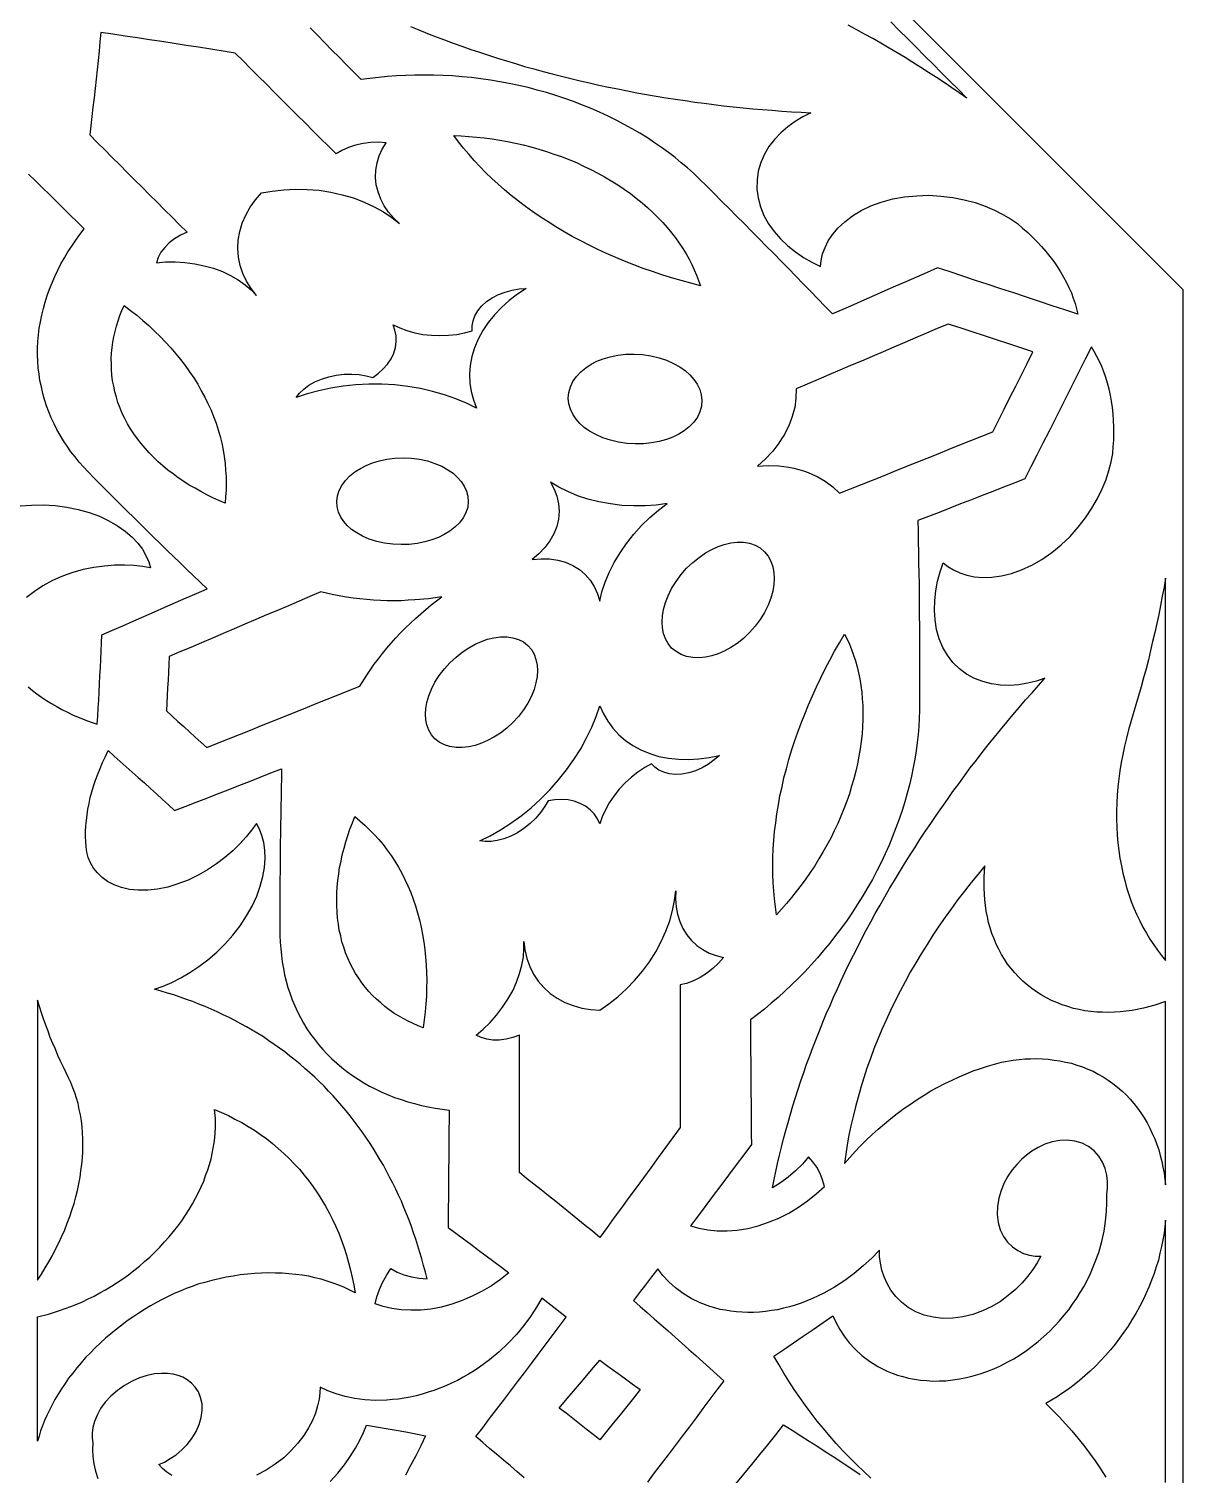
# Model space of a CAD drawing. Extents: x -535 to 1345, y -535 to 535.
# Drawn here: x 350.7 to 450, y 84.6 to 208.8 of the extents above; entities that cross this region are included whole.
import ezdxf

# ---------------------------------------------------------------- set-up
doc = ezdxf.new("R2010")
doc.units = 0
doc.layers.add('LAYER_1', color=18, linetype='CONTINUOUS')
doc.layers.add('LAYER_10', color=174, linetype='CONTINUOUS')

msp = doc.modelspace()

# ---------------------------------------------------------------- linework, layer by layer
at = {"layer": 'LAYER_1'}
for points in [[(383.57, 209.02), (384.29, 208.72), (385.02, 208.43), (385.76, 208.14), (386.49, 207.86), (387.24, 207.59), (387.99, 207.32), (388.75, 207.05), (389.51, 206.8), (390.28, 206.55), (391.04, 206.29), (391.82, 206.06), (392.6, 205.83), (393.38, 205.59), (394.17, 205.37), (394.96, 205.16), (395.75, 204.94), (396.55, 204.74), (397.35, 204.54), (398.15, 204.35), (398.96, 204.17), (399.77, 203.99), (400.59, 203.81), (401.4, 203.65), (402.22, 203.48), (403.04, 203.32), (403.86, 203.18), (404.69, 203.04), (405.51, 202.89), (406.34, 202.77), (407.17, 202.65), (408, 202.52), (408.83, 202.42), (409.66, 202.32), (410.49, 202.21), (411.32, 202.12), (412.16, 202.04), (412.99, 201.95), (413.82, 201.89), (414.65, 201.82), (415.49, 201.75), (416.32, 201.7), (417.15, 201.65), (417.98, 201.6), (417.3, 201.26), (416.63, 200.86), (416, 200.4), (415.41, 199.89), (414.87, 199.32), (414.39, 198.7), (414, 198.04), (413.68, 197.33), (413.47, 196.59), (413.36, 195.83), (413.35, 195.05), (413.45, 194.28), (413.65, 193.52), (413.96, 192.77), (414.36, 192.06), (414.84, 191.39), (415.39, 190.76), (416.01, 190.18), (416.67, 189.65), (417.36, 189.18), (418.08, 188.76), (418.81, 188.39), (418.88, 188.92), (419, 189.47), (419.21, 190.03), (419.49, 190.59), (419.87, 191.16), (420.34, 191.71), (420.9, 192.24), (421.56, 192.74), (422.31, 193.2), (423.14, 193.6), (424.05, 193.93), (425.03, 194.2), (426.04, 194.38), (427.09, 194.48), (428.14, 194.51), (429.18, 194.45), (430.2, 194.32), (431.18, 194.13), (432.11, 193.88), (432.97, 193.58), (433.78, 193.24), (434.51, 192.87), (435.17, 192.48), (435.76, 192.08), (436.2, 191.7), (436.64, 191.32), (437.05, 190.92), (437.46, 190.52), (437.83, 190.1), (438.21, 189.69), (438.54, 189.25), (438.88, 188.82), (439.17, 188.38), (439.47, 187.94), (439.72, 187.48), (439.97, 187.03), (440.18, 186.58), (440.39, 186.12), (440.55, 185.66), (440.71, 185.2), (440.83, 184.74), (440.95, 184.29), (439.84, 184.66), (438.74, 185.02), (437.64, 185.39), (436.54, 185.76), (435.44, 186.12), (434.34, 186.48), (433.25, 186.84), (432.16, 187.2), (431.06, 187.56), (429.97, 187.92), (428.88, 188.28), (427.98, 187.88), (427.07, 187.48), (426.17, 187.08), (425.26, 186.69), (424.36, 186.29), (423.46, 185.89), (422.55, 185.5), (421.65, 185.1), (420.74, 184.7), (419.84, 184.31), (419.21, 184.96), (418.58, 185.61), (417.96, 186.26), (417.33, 186.91), (416.7, 187.56), (416.07, 188.21), (415.44, 188.85), (414.8, 189.5), (414.16, 190.15), (413.53, 190.79), (412.89, 191.44), (412.26, 192.09), (411.61, 192.73), (410.97, 193.37), (410.32, 194.01), (409.68, 194.66), (409.04, 195.3), (408.39, 195.94), (407.89, 196.4), (407.39, 196.86), (406.85, 197.31), (406.31, 197.75), (405.74, 198.19), (405.16, 198.62), (404.54, 199.03), (403.93, 199.44), (403.28, 199.84), (402.63, 200.23), (401.94, 200.6), (401.26, 200.96), (400.55, 201.31), (399.83, 201.65), (399.1, 201.96), (398.36, 202.27), (397.59, 202.56), (396.83, 202.84), (396.05, 203.09), (395.27, 203.34), (394.47, 203.55), (393.68, 203.77), (392.87, 203.95), (392.06, 204.13), (391.25, 204.27), (390.43, 204.41), (389.62, 204.52), (388.8, 204.63), (387.98, 204.7), (387.17, 204.77), (386.36, 204.81), (385.55, 204.84), (384.75, 204.85), (383.95, 204.85), (383.16, 204.81), (382.37, 204.78), (381.6, 204.72), (380.82, 204.65), (380.07, 204.56), (379.31, 204.46), (378.69, 205.1), (378.06, 205.73), (377.44, 206.37), (376.81, 207), (376.18, 207.64), (375.56, 208.28), (374.93, 208.91)], [(424.87, 209.41), (425.59, 208.68), (426.32, 207.95), (427.05, 207.23), (427.77, 206.5), (428.5, 205.77), (429.23, 205.05), (429.95, 204.32), (430.68, 203.6), (431.41, 202.87), (430.75, 203.32), (430.1, 203.76), (429.45, 204.21), (428.78, 204.64), (428.12, 205.08), (427.45, 205.51), (426.77, 205.93), (426.09, 206.35), (425.4, 206.77), (424.71, 207.17), (424.01, 207.58), (423.31, 207.98), (422.61, 208.37), (421.9, 208.75), (421.19, 209.14)], [(350.7, 152.27), (351.05, 151.96), (351.44, 151.67), (351.83, 151.37), (352.26, 151.1), (352.68, 150.82), (353.14, 150.57), (353.59, 150.31), (354.08, 150.08), (354.56, 149.84), (355.07, 149.63), (355.57, 149.42), (356.1, 149.24), (356.63, 149.05), (356.67, 149.74), (356.71, 150.43), (356.75, 151.13), (356.79, 151.82), (356.83, 152.52), (356.86, 153.22), (356.9, 153.92), (356.93, 154.62), (356.96, 155.32), (356.99, 156.02), (357.02, 156.73), (357.93, 157.13), (358.83, 157.52), (359.73, 157.92), (360.64, 158.32), (361.54, 158.72), (362.45, 159.11), (363.35, 159.51), (364.26, 159.91), (365.16, 160.3), (366.07, 160.7), (365.49, 161.25), (364.91, 161.81), (364.34, 162.36), (363.76, 162.91), (363.18, 163.47), (362.61, 164.02), (362.04, 164.58), (361.47, 165.14), (360.9, 165.69), (360.34, 166.25), (359.77, 166.81), (359.2, 167.37), (358.64, 167.93), (358.08, 168.49), (357.52, 169.05), (356.96, 169.61), (356.4, 170.17), (355.84, 170.73), (355.46, 171.16), (355.07, 171.58), (354.72, 172.03), (354.37, 172.47), (354.05, 172.94), (353.73, 173.41), (353.45, 173.89), (353.16, 174.38), (352.92, 174.88), (352.67, 175.38), (352.47, 175.9), (352.26, 176.42), (352.1, 176.96), (351.94, 177.49), (351.82, 178.04), (351.7, 178.58), (351.62, 179.14), (351.55, 179.69), (351.52, 180.25), (351.49, 180.81), (351.5, 181.38), (351.52, 181.95), (351.58, 182.51), (351.64, 183.08), (351.74, 183.65), (351.85, 184.21), (352, 184.77), (352.14, 185.34), (352.33, 185.89), (352.52, 186.45), (352.75, 186.99), (352.98, 187.54), (353.24, 188.07), (353.51, 188.61), (353.81, 189.13), (354.11, 189.65), (354.45, 190.15), (354.78, 190.66), (355.14, 191.14), (355.51, 191.63), (354.91, 192.22), (354.31, 192.81), (353.71, 193.4), (353.11, 193.98), (352.51, 194.57), (351.91, 195.16), (351.31, 195.75), (350.71, 196.34)], [(349.99, 167.82), (350.98, 167.89), (351.99, 167.9), (353.01, 167.84), (354.01, 167.71), (354.99, 167.52), (355.93, 167.25), (356.82, 166.92), (357.63, 166.54), (358.38, 166.11), (359.04, 165.64), (359.62, 165.14), (360.11, 164.62), (360.51, 164.09), (360.82, 163.55), (361.06, 163.01), (361.22, 162.48), (360.52, 162.6), (359.76, 162.68), (358.96, 162.72), (358.12, 162.71), (357.24, 162.64), (356.34, 162.52), (355.43, 162.34), (354.52, 162.09), (353.63, 161.78), (352.77, 161.4), (351.96, 160.96), (351.22, 160.47), (350.55, 159.94)], [(423.16, 84.24), (422.54, 84.82), (421.93, 85.4), (421.34, 86.01), (420.74, 86.61), (420.18, 87.24), (419.61, 87.87), (419.08, 88.52), (418.54, 89.16), (418.03, 89.83), (417.52, 90.5), (417.04, 91.19), (416.56, 91.87), (416.11, 92.58), (415.66, 93.28), (415.24, 94.01), (414.82, 94.73), (415.66, 95.31), (416.5, 95.89), (417.34, 96.47), (418.19, 97.04), (419.04, 97.62), (419.89, 98.19), (420.16, 97.61), (420.47, 97.03), (420.85, 96.46), (421.28, 95.89), (421.79, 95.33), (422.37, 94.8), (423.02, 94.3), (423.75, 93.85), (424.55, 93.45), (424.99, 93.28), (425.43, 93.11), (425.91, 92.98), (426.39, 92.85), (426.9, 92.76), (427.41, 92.68), (427.95, 92.64), (428.49, 92.6), (429.05, 92.62), (429.61, 92.63), (430.19, 92.71), (430.77, 92.78), (431.36, 92.91), (431.95, 93.04), (432.54, 93.23), (433.13, 93.42), (433.72, 93.66), (434.3, 93.91), (434.87, 94.21), (435.43, 94.51), (435.98, 94.86), (436.52, 95.21), (437.03, 95.6), (437.55, 95.99), (438.02, 96.42), (438.5, 96.85), (438.94, 97.31), (439.37, 97.77), (439.76, 98.25), (440.16, 98.73), (440.5, 99.22), (440.85, 99.71), (441.15, 100.21), (441.45, 100.71), (441.97, 101.71), (442.39, 102.69), (442.74, 103.66), (443, 104.59), (443.2, 105.49), (443.34, 106.35), (443.42, 107.16), (443.45, 107.93), (443.44, 108.66), (443.49, 109.18), (443.49, 109.74), (443.43, 110.3), (443.29, 110.87), (443.07, 111.42), (442.75, 111.93), (442.35, 112.38), (441.87, 112.76), (441.31, 113.05), (440.7, 113.23), (440.06, 113.3), (439.4, 113.28), (438.75, 113.15), (438.12, 112.95), (437.54, 112.68), (437, 112.36), (436.52, 112.01), (436.09, 111.63), (435.69, 111.22), (435.3, 110.75), (434.94, 110.22), (434.62, 109.63), (434.35, 108.98), (434.15, 108.31), (434.04, 107.61), (434.02, 106.91), (434.1, 106.23), (434.28, 105.6), (434.56, 105.03), (434.91, 104.53), (435.33, 104.13), (435.79, 103.81), (436.28, 103.57), (436.78, 103.42), (437.27, 103.34), (437.76, 103.32), (437.44, 102.76), (437.08, 102.19), (436.65, 101.61), (436.15, 101.03), (435.6, 100.47), (434.97, 99.94), (434.29, 99.44), (433.54, 99), (432.75, 98.62), (431.92, 98.32), (431.06, 98.11), (430.2, 97.99), (429.35, 97.98), (428.52, 98.08), (427.74, 98.27), (427.02, 98.56), (426.36, 98.93), (425.78, 99.37), (425.29, 99.86), (424.87, 100.4), (424.54, 100.97), (424.28, 101.55), (424.09, 102.14), (423.97, 102.73), (423.9, 103.3), (423.88, 103.86), (423.22, 103.16), (422.5, 102.49), (421.72, 101.84), (420.9, 101.23), (420.02, 100.66), (419.1, 100.14), (418.14, 99.68), (417.64, 99.48), (417.15, 99.29), (416.64, 99.13), (416.14, 98.97), (415.63, 98.85), (415.11, 98.73), (414.6, 98.65), (414.09, 98.57), (413.58, 98.53), (413.07, 98.5), (412.58, 98.5), (412.08, 98.51), (411.59, 98.55), (411.11, 98.6), (410.65, 98.68), (410.18, 98.76), (409.74, 98.89), (409.3, 99.01), (408.47, 99.32), (407.7, 99.7), (407, 100.13), (406.36, 100.61), (405.78, 101.12), (405.27, 101.68), (404.83, 102.25), (404.3, 101.57), (403.78, 100.88), (403.25, 100.2), (402.73, 99.52), (403.32, 99), (403.92, 98.48), (404.52, 97.96), (405.12, 97.43), (405.72, 96.91), (406.32, 96.38), (406.91, 95.85), (407.51, 95.32), (408.11, 94.79), (408.71, 94.25), (409.31, 93.71), (409.91, 93.17), (410.5, 92.63), (409.91, 91.83), (409.31, 91.03), (408.71, 90.23), (408.12, 89.43), (407.52, 88.64), (406.92, 87.85), (406.32, 87.06), (405.73, 86.27), (405.13, 85.48), (404.53, 84.7), (403.93, 83.91)], [(448.5, 83.88), (448.5, 84.9), (448.5, 85.93), (448.5, 86.95), (448.5, 87.97), (448.5, 89), (448.5, 90.02), (448.5, 91.05), (448.5, 92.07), (448.5, 93.1), (448.5, 94.12), (448.5, 95.15), (448.5, 96.17), (448.5, 97.2), (448.5, 98.22), (448.5, 99.25), (448.5, 100.27), (448.5, 101.3), (448.5, 102.32), (448.5, 103.35), (448.5, 104.37), (448.5, 105.4), (448.5, 106.42), (448.43, 105.86), (448.36, 105.3), (448.26, 104.73), (448.15, 104.16), (448.01, 103.58), (447.87, 103), (447.68, 102.42), (447.5, 101.84), (447.28, 101.26), (447.05, 100.68), (446.79, 100.1), (446.53, 99.53), (446.24, 98.97), (445.94, 98.41), (445.6, 97.86), (445.27, 97.32), (444.91, 96.79), (444.54, 96.27), (444.15, 95.77), (443.75, 95.27), (443.33, 94.8), (442.91, 94.33), (442.47, 93.89), (442.02, 93.45), (441.56, 93.05), (441.1, 92.64), (440.63, 92.28), (440.15, 91.91), (439.67, 91.58), (439.18, 91.25), (438.69, 90.96), (438.2, 90.67), (438.77, 90.1), (439.34, 89.53), (439.88, 88.93), (440.42, 88.33), (440.94, 87.7), (441.46, 87.06), (441.95, 86.4), (442.44, 85.73), (442.9, 85.04), (443.36, 84.34)], [(393.35, 84.28), (392.75, 84.79), (392.16, 85.3), (391.56, 85.81), (390.96, 86.31), (390.36, 86.81), (389.77, 87.32), (389.17, 87.82), (389.77, 88.59), (390.37, 89.37), (390.96, 90.16), (391.56, 90.94), (392.16, 91.73), (392.76, 92.52), (393.36, 93.31), (393.96, 94.1), (394.55, 94.89), (395.15, 95.69), (395.75, 96.49), (396.35, 97.29), (396.95, 98.09), (396.42, 98.5), (395.9, 98.91), (395.37, 99.32), (394.85, 99.73), (394.4, 98.95), (393.89, 98.16), (393.32, 97.38), (392.68, 96.6), (391.97, 95.85), (391.2, 95.12), (390.37, 94.43), (389.93, 94.11), (389.49, 93.78), (389.03, 93.48), (388.56, 93.19), (388.08, 92.92), (387.6, 92.65), (387.1, 92.42), (386.6, 92.18), (386.09, 91.99), (385.58, 91.79), (385.07, 91.63), (384.56, 91.46), (384.05, 91.34), (383.54, 91.22), (383.03, 91.13), (382.52, 91.05), (382.03, 91), (381.53, 90.95), (380.57, 90.93), (379.65, 90.98), (378.78, 91.1), (377.95, 91.27), (377.18, 91.49), (376.46, 91.77), (375.8, 92.08), (375.78, 91.58), (375.71, 91.03), (375.58, 90.46), (375.39, 89.85), (375.14, 89.22), (374.8, 88.57), (374.39, 87.91), (373.89, 87.26), (373.31, 86.62), (372.66, 86.01), (371.93, 85.45), (371.15, 84.95), (370.33, 84.51)], [(363.03, 84.48), (362.6, 84.77), (362.23, 85.09), (361.92, 85.42), (362.4, 85.64), (362.9, 85.93), (363.4, 86.27), (363.89, 86.68), (364.35, 87.15), (364.76, 87.67), (365.12, 88.25), (365.39, 88.85), (365.57, 89.46), (365.66, 90.07), (365.64, 90.65), (365.52, 91.19), (365.33, 91.67), (365.06, 92.08), (364.73, 92.43), (364.37, 92.7), (363.98, 92.92), (363.59, 93.07), (363.16, 93.18), (362.67, 93.25), (362.14, 93.26), (361.55, 93.21), (360.92, 93.08), (360.27, 92.88), (359.62, 92.59), (358.97, 92.23), (358.36, 91.8), (357.81, 91.31), (357.32, 90.78), (356.92, 90.23), (356.61, 89.68), (356.38, 89.13), (356.24, 88.61), (356.18, 88.13), (356.18, 87.69), (356.24, 87.29), (356.22, 86.7), (356.25, 86.1), (356.33, 85.48), (356.47, 84.85), (356.67, 84.21)], [(376.66, 83.97), (377.31, 84.69), (377.88, 85.41), (378.39, 86.12), (378.83, 86.83), (379.2, 87.51), (379.52, 88.17), (379.78, 88.81), (380.63, 88.67), (381.48, 88.52), (382.33, 88.38), (383.17, 88.22), (384.01, 88.05), (384.86, 87.89), (384.44, 87.03), (384.02, 86.18), (383.57, 85.34), (383.12, 84.5)], [(411.55, 83.76), (412.23, 84.6), (412.92, 85.44), (413.6, 86.29), (414.28, 87.13), (414.97, 87.98), (415.65, 88.83), (416.38, 88.37), (417.12, 87.9), (417.85, 87.43), (418.58, 86.96), (419.31, 86.49), (420.04, 86.02), (420.78, 85.54), (421.51, 85.06), (422.24, 84.58)]]:
    msp.add_lwpolyline(points, dxfattribs=at)
for points in [[(356.94, 208.51), (356.86, 207.7), (356.78, 206.9), (356.7, 206.09), (356.61, 205.29), (356.53, 204.48), (356.44, 203.68), (356.35, 202.88), (356.26, 202.08), (356.17, 201.29), (356.08, 200.49), (355.98, 199.7), (356.63, 199.06), (357.27, 198.41), (357.91, 197.77), (358.56, 197.13), (359.2, 196.48), (359.84, 195.84), (360.49, 195.2), (361.13, 194.55), (361.77, 193.91), (362.42, 193.27), (363.06, 192.62), (363.7, 191.98), (364.35, 191.34), (363.8, 191.08), (363.28, 190.78), (362.82, 190.42), (362.43, 190.03), (362.1, 189.61), (361.86, 189.16), (361.71, 188.72), (362.51, 188.78), (363.34, 188.79), (364.17, 188.74), (365.01, 188.63), (365.83, 188.46), (366.63, 188.24), (367.39, 187.95), (368.1, 187.62), (368.75, 187.24), (369.34, 186.82), (369.86, 186.38), (370.31, 185.91), (369.86, 186.5), (369.47, 187.13), (369.15, 187.79), (368.91, 188.48), (368.77, 189.2), (368.71, 189.93), (368.75, 190.67), (368.88, 191.4), (369.1, 192.12), (369.4, 192.81), (369.78, 193.48), (370.23, 194.12), (370.75, 194.71), (371.68, 194.88), (372.66, 194.99), (373.66, 195.04), (374.67, 195.02), (375.7, 194.94), (376.71, 194.78), (377.7, 194.56), (378.66, 194.28), (379.58, 193.93), (380.44, 193.53), (381.23, 193.09), (381.96, 192.6), (382.61, 192.08), (382.12, 192.55), (381.68, 193.06), (381.3, 193.61), (381, 194.19), (380.77, 194.8), (380.62, 195.42), (380.56, 196.05), (380.59, 196.68), (380.69, 197.3), (380.88, 197.9), (381.14, 198.48), (381.46, 199.02), (380.81, 199.07), (380.15, 199.05), (379.48, 198.97), (378.84, 198.83), (378.22, 198.62), (377.66, 198.37), (377.16, 198.07), (376.5, 198.73), (375.83, 199.4), (375.16, 200.06), (374.5, 200.73), (373.83, 201.4), (373.17, 202.06), (372.5, 202.73), (371.83, 203.39), (371.17, 204.06), (370.5, 204.73), (369.84, 205.39), (369.17, 206.06), (368.5, 206.72), (367.45, 206.89), (366.39, 207.06), (365.33, 207.23), (364.28, 207.4), (363.23, 207.56), (362.17, 207.72), (361.12, 207.88), (360.08, 208.04), (359.03, 208.2), (357.98, 208.36)], [(408.49, 186.74), (407.66, 186.96), (406.83, 187.18), (406.01, 187.43), (405.19, 187.68), (404.38, 187.96), (403.57, 188.23), (402.78, 188.54), (401.98, 188.84), (401.21, 189.17), (400.43, 189.5), (399.68, 189.86), (398.93, 190.22), (398.2, 190.6), (397.47, 190.98), (396.77, 191.38), (396.07, 191.79), (395.39, 192.22), (394.72, 192.65), (394.08, 193.1), (393.44, 193.55), (392.84, 194.02), (392.23, 194.49), (391.66, 194.97), (391.09, 195.46), (390.56, 195.97), (390.02, 196.47), (389.53, 196.99), (389.03, 197.51), (388.57, 198.04), (388.12, 198.57), (387.7, 199.11), (387.28, 199.65), (387.93, 199.62), (388.59, 199.58), (389.25, 199.52), (389.91, 199.45), (390.58, 199.36), (391.24, 199.26), (391.91, 199.13), (392.58, 199), (393.25, 198.84), (393.92, 198.68), (394.59, 198.49), (395.25, 198.29), (395.9, 198.06), (396.56, 197.84), (397.19, 197.58), (397.83, 197.32), (398.45, 197.03), (399.07, 196.73), (399.67, 196.41), (400.26, 196.09), (400.83, 195.75), (401.4, 195.4), (401.94, 195.03), (402.47, 194.66), (402.98, 194.26), (403.48, 193.87), (403.94, 193.45), (404.4, 193.04), (404.83, 192.61), (405.25, 192.18), (405.63, 191.74), (406.01, 191.3), (406.35, 190.85), (406.68, 190.4), (406.98, 189.94), (407.27, 189.49), (407.52, 189.03), (407.76, 188.57), (407.97, 188.11), (408.17, 187.65), (408.33, 187.2)], [(393.52, 186.51), (392.76, 186.01), (392.05, 185.47), (391.38, 184.88), (390.78, 184.24), (390.24, 183.58), (389.77, 182.88), (389.38, 182.15), (389.07, 181.41), (388.84, 180.65), (388.7, 179.89), (388.65, 179.13), (388.68, 178.37), (388.79, 177.64), (388.97, 176.92), (389.23, 176.23), (388.37, 176.65), (387.46, 177.03), (386.49, 177.37), (385.47, 177.66), (384.42, 177.9), (383.33, 178.09), (382.22, 178.21), (381.1, 178.28), (379.98, 178.28), (378.87, 178.23), (377.77, 178.11), (376.71, 177.94), (375.67, 177.72), (374.68, 177.45), (373.74, 177.14), (374.03, 177.5), (374.39, 177.85), (374.83, 178.18), (375.34, 178.47), (375.91, 178.72), (376.53, 178.92), (377.18, 179.06), (377.85, 179.13), (378.52, 179.15), (379.16, 179.1), (379.76, 179), (380.32, 178.86), (380.79, 179.2), (381.22, 179.59), (381.59, 180.01), (381.9, 180.47), (382.13, 180.95), (382.28, 181.44), (382.34, 181.94), (382.32, 182.44), (382.23, 182.92), (382.07, 183.39), (382.64, 183.12), (383.26, 182.89), (383.93, 182.7), (384.63, 182.56), (385.36, 182.48), (386.09, 182.45), (386.82, 182.48), (387.54, 182.56), (388.22, 182.69), (388.86, 182.87), (388.86, 183.29), (388.94, 183.72), (389.1, 184.15), (389.34, 184.58), (389.68, 184.99), (390.09, 185.37), (390.58, 185.7), (391.12, 185.98), (391.7, 186.2), (392.31, 186.36), (392.92, 186.47)], [(358.93, 185.04), (359.48, 184.62), (360.03, 184.2), (360.54, 183.75), (361.06, 183.31), (361.55, 182.84), (362.04, 182.38), (362.5, 181.89), (362.96, 181.4), (363.38, 180.9), (363.8, 180.39), (364.19, 179.87), (364.57, 179.35), (364.92, 178.81), (365.27, 178.27), (365.57, 177.72), (365.88, 177.17), (366.14, 176.61), (366.41, 176.05), (366.63, 175.49), (366.85, 174.92), (367.02, 174.35), (367.2, 173.77), (367.33, 173.2), (367.46, 172.62), (367.55, 172.05), (367.63, 171.47), (367.67, 170.9), (367.72, 170.32), (367.71, 169.75), (367.71, 169.18), (367.67, 168.62), (367.62, 168.05), (367.09, 168.29), (366.56, 168.52), (366.05, 168.78), (365.54, 169.04), (365.04, 169.33), (364.54, 169.61), (364.07, 169.92), (363.6, 170.23), (363.15, 170.56), (362.7, 170.9), (362.28, 171.25), (361.87, 171.61), (361.48, 171.99), (361.1, 172.37), (360.75, 172.77), (360.4, 173.17), (360.09, 173.59), (359.77, 174), (359.5, 174.44), (359.23, 174.87), (359.01, 175.32), (358.78, 175.77), (358.6, 176.23), (358.41, 176.69), (358.27, 177.16), (358.13, 177.63), (358.04, 178.1), (357.94, 178.57), (357.89, 179.05), (357.84, 179.53), (357.84, 180), (357.83, 180.48), (357.86, 180.95), (357.9, 181.42), (357.97, 181.89), (358.05, 182.36), (358.16, 182.81), (358.27, 183.27), (358.42, 183.72), (358.57, 184.17), (358.75, 184.6)], [(429.79, 183.45), (428.86, 183.05), (427.93, 182.66), (427, 182.26), (426.07, 181.86), (425.13, 181.46), (424.2, 181.07), (423.27, 180.67), (422.34, 180.27), (421.4, 179.87), (420.47, 179.47), (419.54, 179.08), (418.61, 178.68), (417.67, 178.28), (416.74, 177.88), (416.71, 177.08), (416.6, 176.28), (416.49, 175.89), (416.39, 175.49), (416.25, 175.1), (416.1, 174.71), (415.91, 174.33), (415.72, 173.95), (415.48, 173.59), (415.25, 173.22), (414.98, 172.87), (414.71, 172.52), (414.09, 171.86), (413.4, 171.24), (414.33, 171.28), (415.23, 171.25), (415.67, 171.19), (416.11, 171.14), (416.54, 171.05), (416.96, 170.95), (417.36, 170.82), (417.77, 170.69), (418.14, 170.51), (418.52, 170.34), (418.88, 170.14), (419.23, 169.93), (419.88, 169.45), (420.46, 168.9), (421.4, 169.28), (422.34, 169.66), (423.28, 170.03), (424.23, 170.41), (425.17, 170.79), (426.11, 171.17), (427.05, 171.54), (427.99, 171.92), (428.93, 172.3), (429.87, 172.68), (430.81, 173.06), (431.75, 173.43), (432.69, 173.81), (433.63, 174.19), (434.13, 175.16), (434.62, 176.14), (435.11, 177.12), (435.61, 178.1), (436.1, 179.08), (436.6, 180.06), (437.09, 181.05), (436.05, 181.4), (435, 181.74), (433.96, 182.09), (432.91, 182.43), (431.87, 182.77), (430.83, 183.11)], [(442.11, 181.49), (441.59, 180.44), (441.07, 179.4), (440.55, 178.37), (440.03, 177.33), (439.51, 176.3), (438.99, 175.26), (438.47, 174.23), (437.95, 173.21), (437.43, 172.18), (436.92, 171.16), (436.4, 170.13), (435.48, 169.78), (434.56, 169.42), (433.64, 169.06), (432.72, 168.7), (431.8, 168.34), (430.87, 167.98), (429.95, 167.62), (429.03, 167.26), (428.11, 166.9), (427.19, 166.55), (427.21, 165.64), (427.23, 164.74), (427.24, 163.84), (427.26, 162.93), (427.27, 162.03), (427.29, 161.13), (427.3, 160.22), (427.3, 159.31), (427.31, 158.41), (427.32, 157.5), (427.33, 156.59), (427.33, 155.68), (427.33, 154.77), (427.33, 153.86), (427.33, 152.95), (427.33, 152.04), (427.33, 151.13), (427.33, 150.22), (427.3, 149.55), (427.27, 148.87), (427.21, 148.17), (427.14, 147.47), (427.04, 146.76), (426.93, 146.05), (426.79, 145.32), (426.65, 144.59), (426.46, 143.85), (426.28, 143.12), (426.06, 142.37), (425.84, 141.63), (425.57, 140.89), (425.31, 140.14), (425.01, 139.4), (424.71, 138.65), (424.37, 137.91), (424.03, 137.18), (423.65, 136.45), (423.28, 135.72), (422.87, 135), (422.46, 134.29), (422.01, 133.59), (421.57, 132.89), (421.1, 132.21), (420.62, 131.54), (420.12, 130.88), (419.62, 130.23), (419.09, 129.6), (418.57, 128.97), (418.02, 128.38), (417.47, 127.78), (416.91, 127.21), (416.34, 126.64), (415.76, 126.11), (415.18, 125.57), (414.59, 125.07), (413.99, 124.57), (413.39, 124.1), (412.79, 123.64), (412.8, 122.75), (412.8, 121.85), (412.81, 120.96), (412.82, 120.07), (412.83, 119.18), (412.83, 118.29), (412.84, 117.39), (412.85, 116.5), (412.86, 115.61), (412.86, 114.72), (412.87, 113.82), (412.88, 112.93), (412.22, 112.05), (411.57, 111.17), (410.91, 110.29), (410.26, 109.42), (409.6, 108.55), (408.95, 107.68), (408.29, 106.81), (407.64, 105.94), (408.36, 105.74), (409.13, 105.59), (409.94, 105.51), (410.79, 105.51), (411.66, 105.57), (412.56, 105.72), (413.45, 105.94), (414.35, 106.24), (415.23, 106.61), (416.1, 107.04), (416.92, 107.54), (417.71, 108.09), (418.46, 108.68), (419.15, 109.31), (418.99, 109.9), (418.78, 110.45), (418.5, 110.97), (418.17, 111.45), (417.8, 111.88), (417.26, 111.25), (416.67, 110.66), (416.04, 110.12), (415.37, 109.64), (414.69, 109.21), (414.83, 109.91), (414.98, 110.61), (415.13, 111.3), (415.3, 112), (415.47, 112.71), (415.64, 113.41), (415.84, 114.12), (416.04, 114.83), (416.23, 115.54), (416.45, 116.25), (416.67, 116.96), (416.89, 117.68), (417.14, 118.39), (417.38, 119.11), (417.63, 119.83), (417.9, 120.54), (418.17, 121.26), (418.44, 121.99), (418.73, 122.71), (419.02, 123.43), (419.32, 124.15), (419.64, 124.87), (419.95, 125.59), (420.27, 126.31), (420.61, 127.03), (420.95, 127.76), (421.29, 128.48), (421.65, 129.2), (422.02, 129.92), (422.38, 130.64), (422.76, 131.35), (423.15, 132.07), (423.53, 132.79), (423.94, 133.5), (424.35, 134.21), (424.75, 134.92), (425.18, 135.63), (425.61, 136.34), (426.03, 137.04), (426.48, 137.74), (426.92, 138.44), (427.37, 139.14), (427.83, 139.84), (428.3, 140.53), (428.76, 141.22), (429.24, 141.9), (429.73, 142.59), (430.21, 143.27), (430.71, 143.94), (431.21, 144.62), (431.7, 145.29), (432.22, 145.95), (432.73, 146.62), (433.25, 147.28), (433.77, 147.93), (434.3, 148.58), (434.83, 149.23), (435.37, 149.86), (435.91, 150.5), (436.45, 151.14), (437.01, 151.76), (437.56, 152.38), (438.11, 153), (437.39, 152.76), (436.63, 152.57), (435.86, 152.45), (435.08, 152.39), (434.3, 152.41), (433.53, 152.52), (432.77, 152.71), (432.05, 152.99), (431.38, 153.36), (430.76, 153.82), (430.21, 154.36), (429.73, 154.98), (429.33, 155.66), (429.02, 156.4), (428.8, 157.19), (428.67, 158.01), (428.61, 158.84), (428.64, 159.69), (428.73, 160.53), (428.89, 161.35), (429.1, 162.16), (429.36, 162.93), (429.78, 162.6), (430.25, 162.31), (430.79, 162.06), (431.4, 161.86), (432.06, 161.72), (432.78, 161.66), (433.56, 161.68), (434.37, 161.8), (435.23, 162.01), (436.1, 162.31), (436.98, 162.72), (437.86, 163.22), (438.7, 163.81), (439.52, 164.47), (440.28, 165.2), (440.97, 165.98), (441.6, 166.79), (442.16, 167.62), (442.64, 168.45), (443.04, 169.28), (443.37, 170.09), (443.62, 170.86), (443.82, 171.61), (443.95, 172.31), (443.99, 172.89), (444.04, 173.47), (444.04, 174.04), (444.05, 174.61), (444.02, 175.17), (443.99, 175.73), (443.92, 176.27), (443.85, 176.81), (443.75, 177.34), (443.64, 177.86), (443.5, 178.36), (443.36, 178.86), (443.18, 179.33), (443.01, 179.8), (442.8, 180.23), (442.59, 180.67), (442.35, 181.08)], [(398.13, 174.91), (397.8, 175.28), (397.52, 175.69), (397.31, 176.13), (397.18, 176.59), (397.13, 177.07), (397.17, 177.56), (397.31, 178.04), (397.53, 178.5), (397.83, 178.94), (398.2, 179.33), (398.63, 179.69), (399.1, 179.99), (399.6, 180.25), (400.14, 180.46), (400.74, 180.64), (401.39, 180.77), (402.08, 180.85), (402.8, 180.87), (403.52, 180.83), (404.24, 180.72), (404.94, 180.55), (405.59, 180.33), (406.19, 180.06), (406.73, 179.76), (407.2, 179.42), (407.59, 179.07), (407.93, 178.69), (408.21, 178.27), (408.43, 177.82), (408.57, 177.35), (408.62, 176.87), (408.58, 176.38), (408.45, 175.9), (408.23, 175.44), (407.92, 175.01), (407.54, 174.62), (407.11, 174.27), (406.63, 173.98), (406.12, 173.73), (405.57, 173.52), (404.96, 173.35), (404.3, 173.23), (403.61, 173.16), (402.89, 173.14), (402.16, 173.19), (401.44, 173.29), (400.75, 173.46), (400.1, 173.67), (399.5, 173.94), (398.97, 174.24), (398.51, 174.56)], [(378.13, 166.12), (377.82, 166.47), (377.56, 166.86), (377.37, 167.28), (377.25, 167.73), (377.22, 168.2), (377.28, 168.67), (377.43, 169.13), (377.66, 169.58), (377.97, 170.01), (378.35, 170.4), (378.79, 170.74), (379.26, 171.04), (379.76, 171.3), (380.3, 171.51), (380.9, 171.69), (381.54, 171.83), (382.22, 171.92), (382.93, 171.95), (383.64, 171.92), (384.35, 171.83), (385.03, 171.68), (385.67, 171.47), (386.25, 171.22), (386.77, 170.93), (387.22, 170.62), (387.59, 170.28), (387.91, 169.92), (388.18, 169.52), (388.38, 169.09), (388.5, 168.64), (388.53, 168.17), (388.48, 167.7), (388.33, 167.23), (388.1, 166.78), (387.78, 166.37), (387.39, 165.98), (386.95, 165.64), (386.47, 165.35), (385.96, 165.1), (385.41, 164.9), (384.8, 164.72), (384.15, 164.59), (383.46, 164.51), (382.75, 164.49), (382.04, 164.52), (381.33, 164.61), (380.66, 164.76), (380.02, 164.96), (379.45, 165.21), (378.94, 165.49), (378.5, 165.8)], [(405.63, 168.02), (404.7, 167.89), (403.74, 167.82), (402.75, 167.81), (401.75, 167.86), (400.75, 167.98), (399.77, 168.16), (398.82, 168.39), (397.92, 168.69), (397.08, 169.04), (396.31, 169.43), (395.6, 169.85), (395.92, 169.26), (396.15, 168.64), (396.3, 168), (396.34, 167.35), (396.29, 166.69), (396.14, 166.04), (395.89, 165.41), (395.54, 164.81), (395.11, 164.24), (394.61, 163.7), (394.04, 163.22), (394.79, 163.27), (395.52, 163.26), (396.23, 163.15), (396.9, 162.97), (397.52, 162.7), (398.09, 162.35), (398.59, 161.92), (399.02, 161.43), (399.37, 160.88), (399.64, 160.27), (399.84, 159.63), (400.03, 160.43), (400.31, 161.25), (400.66, 162.09), (401.08, 162.94), (401.58, 163.78), (402.15, 164.59), (402.77, 165.38), (403.44, 166.13), (404.15, 166.82), (404.89, 167.45)], [(405.2, 157.84), (405.23, 158.36), (405.32, 158.91), (405.48, 159.5), (405.72, 160.1), (406.02, 160.72), (406.4, 161.32), (406.83, 161.91), (407.31, 162.46), (407.83, 162.95), (408.38, 163.39), (408.93, 163.77), (409.48, 164.08), (410.01, 164.32), (410.55, 164.51), (411.1, 164.64), (411.65, 164.7), (412.19, 164.7), (412.71, 164.61), (413.2, 164.44), (413.63, 164.2), (414, 163.88), (414.31, 163.5), (414.55, 163.06), (414.71, 162.59), (414.8, 162.1), (414.83, 161.59), (414.8, 161.06), (414.71, 160.5), (414.55, 159.9), (414.31, 159.28), (414, 158.66), (413.63, 158.05), (413.2, 157.47), (412.71, 156.93), (412.19, 156.43), (411.65, 156), (411.1, 155.64), (410.55, 155.34), (410.01, 155.11), (409.48, 154.93), (408.93, 154.82), (408.38, 154.76), (407.83, 154.78), (407.31, 154.87), (406.83, 155.04), (406.4, 155.29), (406.02, 155.6), (405.72, 155.98), (405.48, 156.4), (405.32, 156.86), (405.23, 157.35)], [(448.5, 161.6), (448.36, 160.82), (448.21, 160.05), (448.07, 159.27), (447.9, 158.49), (447.74, 157.71), (447.57, 156.93), (447.38, 156.16), (447.2, 155.38), (447.01, 154.6), (446.81, 153.82), (446.6, 153.04), (446.39, 152.27), (446.16, 151.49), (445.94, 150.72), (445.71, 149.94), (445.5, 149.25), (445.3, 148.56), (445.13, 147.86), (444.95, 147.17), (444.81, 146.46), (444.68, 145.76), (444.57, 145.06), (444.47, 144.36), (444.4, 143.66), (444.33, 142.96), (444.3, 142.26), (444.27, 141.57), (444.28, 140.88), (444.29, 140.2), (444.34, 139.52), (444.39, 138.85), (444.48, 138.19), (444.56, 137.53), (444.69, 136.89), (444.81, 136.25), (444.98, 135.63), (445.14, 135.01), (445.34, 134.42), (445.54, 133.82), (445.77, 133.25), (446.01, 132.68), (446.28, 132.14), (446.54, 131.6), (446.84, 131.09), (447.14, 130.58), (447.47, 130.1), (447.79, 129.62), (448.15, 129.17), (448.5, 128.73), (448.5, 129.75), (448.5, 130.78), (448.5, 131.81), (448.5, 132.83), (448.5, 133.86), (448.5, 134.89), (448.5, 135.92), (448.5, 136.94), (448.5, 137.97), (448.5, 139), (448.5, 140.03), (448.5, 141.05), (448.5, 142.08), (448.5, 143.11), (448.5, 144.14), (448.5, 145.16), (448.5, 146.19), (448.5, 147.22), (448.5, 148.24), (448.5, 149.27), (448.5, 150.3), (448.5, 151.33), (448.5, 152.35), (448.5, 153.38), (448.5, 154.41), (448.5, 155.44), (448.5, 156.46), (448.5, 157.49), (448.5, 158.52), (448.5, 159.55), (448.5, 160.57)], [(386.27, 160), (385.12, 159.84), (383.95, 159.73), (383.36, 159.7), (382.76, 159.67), (382.17, 159.67), (381.57, 159.67), (380.98, 159.69), (380.38, 159.72), (379.8, 159.77), (379.21, 159.82), (378.63, 159.9), (378.06, 159.97), (376.94, 160.18), (375.86, 160.43), (374.92, 160.03), (373.99, 159.63), (373.06, 159.24), (372.13, 158.84), (371.19, 158.44), (370.26, 158.04), (369.33, 157.64), (368.4, 157.25), (367.46, 156.85), (366.53, 156.45), (365.6, 156.05), (364.67, 155.65), (363.74, 155.26), (362.8, 154.86), (362.78, 154.19), (362.75, 153.52), (362.72, 152.85), (362.68, 152.18), (362.65, 151.51), (362.62, 150.85), (362.58, 150.19), (363.08, 149.74), (363.57, 149.3), (364.06, 148.85), (364.56, 148.4), (365.05, 147.95), (365.55, 147.49), (366.04, 147.04), (366.98, 147.42), (367.92, 147.8), (368.86, 148.17), (369.8, 148.55), (370.75, 148.93), (371.69, 149.31), (372.63, 149.68), (373.57, 150.06), (374.51, 150.44), (375.45, 150.82), (376.39, 151.2), (377.33, 151.57), (378.27, 151.95), (379.21, 152.33), (379.8, 153.27), (380.44, 154.21), (380.8, 154.67), (381.15, 155.13), (381.53, 155.58), (381.91, 156.03), (382.31, 156.47), (382.71, 156.91), (383.14, 157.33), (383.56, 157.75), (384, 158.15), (384.44, 158.55), (385.35, 159.3)], [(384.84, 149.91), (384.87, 150.4), (384.97, 150.93), (385.13, 151.49), (385.36, 152.07), (385.67, 152.66), (386.04, 153.24), (386.48, 153.81), (386.96, 154.34), (387.48, 154.82), (388.02, 155.25), (388.58, 155.62), (389.12, 155.92), (389.66, 156.17), (390.19, 156.35), (390.74, 156.49), (391.3, 156.56), (391.84, 156.56), (392.36, 156.49), (392.84, 156.34), (393.28, 156.12), (393.65, 155.82), (393.96, 155.46), (394.19, 155.06), (394.35, 154.61), (394.45, 154.14), (394.48, 153.66), (394.45, 153.16), (394.35, 152.62), (394.19, 152.05), (393.96, 151.46), (393.65, 150.86), (393.28, 150.28), (392.84, 149.71), (392.36, 149.19), (391.84, 148.71), (391.3, 148.29), (390.74, 147.93), (390.19, 147.64), (389.66, 147.41), (389.12, 147.23), (388.58, 147.11), (388.02, 147.05), (387.48, 147.05), (386.96, 147.13), (386.48, 147.29), (386.04, 147.51), (385.67, 147.8), (385.36, 148.15), (385.13, 148.55), (384.97, 148.99), (384.87, 149.44)], [(415.03, 132.67), (414.94, 133.35), (414.85, 134.03), (414.8, 134.73), (414.75, 135.43), (414.73, 136.15), (414.71, 136.86), (414.73, 137.6), (414.75, 138.33), (414.81, 139.08), (414.87, 139.83), (414.97, 140.59), (415.06, 141.35), (415.2, 142.12), (415.33, 142.89), (415.51, 143.67), (415.68, 144.45), (415.89, 145.23), (416.1, 146.01), (416.34, 146.8), (416.59, 147.58), (416.87, 148.37), (417.15, 149.15), (417.46, 149.93), (417.78, 150.71), (418.12, 151.49), (418.47, 152.27), (418.85, 153.03), (419.22, 153.8), (419.63, 154.56), (420.03, 155.32), (420.46, 156.06), (420.89, 156.8), (421.1, 156.37), (421.31, 155.93), (421.49, 155.46), (421.67, 154.99), (421.82, 154.49), (421.97, 153.99), (422.09, 153.46), (422.2, 152.94), (422.28, 152.38), (422.36, 151.82), (422.41, 151.24), (422.45, 150.66), (422.45, 150.06), (422.46, 149.46), (422.42, 148.84), (422.39, 148.22), (422.31, 147.58), (422.23, 146.95), (422.12, 146.31), (422, 145.66), (421.85, 145.02), (421.69, 144.37), (421.49, 143.72), (421.3, 143.07), (421.07, 142.43), (420.83, 141.79), (420.57, 141.15), (420.3, 140.52), (420, 139.89), (419.7, 139.27), (419.37, 138.66), (419.03, 138.06), (418.67, 137.47), (418.32, 136.88), (417.93, 136.32), (417.55, 135.75), (417.15, 135.21), (416.74, 134.67), (416.32, 134.16), (415.9, 133.64), (415.46, 133.16)], [(410.14, 146.37), (409.69, 145.98), (409.18, 145.63), (408.64, 145.31), (408.07, 145.06), (407.49, 144.87), (406.91, 144.76), (406.35, 144.74), (405.82, 144.79), (405.35, 144.92), (404.93, 145.11), (404.57, 145.36), (404.28, 145.66), (403.7, 145.33), (403.12, 144.94), (402.56, 144.49), (402.02, 144), (401.52, 143.46), (401.06, 142.88), (400.66, 142.29), (400.32, 141.69), (400.05, 141.08), (399.84, 140.49), (399.63, 140.93), (399.35, 141.34), (399.01, 141.7), (398.61, 142.01), (398.15, 142.25), (397.65, 142.43), (397.12, 142.54), (396.55, 142.58), (395.98, 142.55), (395.4, 142.46), (395.1, 141.96), (394.75, 141.46), (394.33, 140.98), (393.85, 140.52), (393.32, 140.1), (392.76, 139.73), (392.19, 139.43), (391.6, 139.2), (391.03, 139.05), (390.49, 138.97), (389.99, 138.96), (389.53, 139.02), (390.42, 139.46), (391.31, 139.97), (392.2, 140.55), (393.07, 141.18), (393.93, 141.87), (394.75, 142.62), (395.54, 143.42), (396.29, 144.26), (396.98, 145.13), (397.62, 146.03), (398.2, 146.94), (398.71, 147.87), (399.15, 148.79), (399.53, 149.71), (399.84, 150.62), (400.15, 149.94), (400.52, 149.31), (400.97, 148.71), (401.48, 148.15), (402.05, 147.65), (402.69, 147.21), (403.38, 146.84), (404.13, 146.53), (404.92, 146.29), (405.75, 146.13), (406.6, 146.04), (407.48, 146.02), (408.36, 146.07), (409.25, 146.19)], [(372.48, 145.22), (372.46, 144.42), (372.45, 143.62), (372.43, 142.82), (372.42, 142.02), (372.4, 141.22), (372.38, 140.42), (372.38, 139.63), (372.37, 138.83), (372.36, 138.03), (372.35, 137.24), (372.35, 136.44), (372.34, 135.65), (372.34, 134.86), (372.34, 134.06), (372.34, 133.27), (372.34, 132.48), (372.34, 131.69), (372.34, 130.89), (372.37, 130.32), (372.4, 129.75), (372.47, 129.19), (372.53, 128.62), (372.64, 128.06), (372.74, 127.51), (372.88, 126.96), (373.03, 126.42), (373.21, 125.89), (373.39, 125.36), (373.61, 124.85), (373.84, 124.34), (374.1, 123.84), (374.36, 123.35), (374.66, 122.88), (374.96, 122.41), (375.3, 121.97), (375.64, 121.52), (376.02, 121.1), (376.4, 120.69), (376.81, 120.3), (377.22, 119.91), (377.66, 119.55), (378.1, 119.19), (378.58, 118.86), (379.05, 118.54), (379.55, 118.24), (380.05, 117.95), (380.58, 117.69), (381.11, 117.43), (381.65, 117.21), (382.2, 116.98), (382.77, 116.79), (383.33, 116.6), (383.91, 116.45), (384.5, 116.29), (385.09, 116.17), (385.68, 116.05), (386.28, 115.97), (386.88, 115.88), (386.88, 115.04), (386.87, 114.2), (386.86, 113.36), (386.85, 112.52), (386.85, 111.68), (386.84, 110.84), (386.83, 110), (386.83, 109.16), (386.82, 108.32), (386.81, 107.48), (386.8, 106.64), (386.8, 105.8), (387.45, 105.32), (388.11, 104.83), (388.76, 104.35), (389.42, 103.86), (390.07, 103.37), (390.73, 102.88), (391.38, 102.38), (392.03, 101.89), (391.31, 101.32), (390.54, 100.79), (389.73, 100.31), (388.88, 99.88), (388.01, 99.51), (387.12, 99.2), (386.22, 98.96), (385.32, 98.79), (384.44, 98.7), (383.58, 98.68), (382.75, 98.72), (381.96, 98.83), (381.21, 99.01), (380.52, 99.24), (380.68, 99.85), (380.9, 100.46), (381.17, 101.07), (381.5, 101.68), (381.88, 102.26), (382.42, 101.96), (383, 101.72), (383.64, 101.55), (384.3, 101.44), (384.99, 101.39), (384.84, 101.96), (384.69, 102.53), (384.55, 103.1), (384.37, 103.66), (384.2, 104.22), (384.03, 104.78), (383.83, 105.33), (383.64, 105.88), (383.44, 106.43), (383.22, 106.97), (383, 107.51), (382.78, 108.05), (382.53, 108.57), (382.29, 109.09), (382.04, 109.62), (381.77, 110.12), (381.51, 110.63), (381.24, 111.14), (380.94, 111.63), (380.65, 112.12), (380.35, 112.61), (380.04, 113.09), (379.72, 113.56), (379.4, 114.03), (379.06, 114.49), (378.72, 114.94), (378.38, 115.39), (378.02, 115.83), (377.66, 116.26), (377.29, 116.69), (376.91, 117.1), (376.52, 117.52), (376.14, 117.93), (375.73, 118.32), (375.33, 118.71), (374.92, 119.09), (374.49, 119.46), (374.07, 119.83), (373.64, 120.19), (373.2, 120.53), (372.75, 120.88), (372.3, 121.22), (371.84, 121.53), (371.38, 121.85), (370.91, 122.17), (370.43, 122.46), (369.95, 122.75), (369.46, 123.04), (368.97, 123.31), (368.47, 123.58), (367.97, 123.84), (367.46, 124.08), (366.94, 124.32), (366.43, 124.56), (365.9, 124.78), (365.37, 125), (364.84, 125.21), (364.3, 125.4), (363.76, 125.59), (363.22, 125.78), (362.67, 125.94), (362.12, 126.1), (361.56, 126.27), (362.29, 126.53), (363.04, 126.86), (363.81, 127.25), (364.59, 127.7), (365.37, 128.22), (366.15, 128.81), (366.9, 129.46), (367.62, 130.17), (368.3, 130.93), (368.92, 131.73), (369.47, 132.57), (369.94, 133.42), (370.34, 134.27), (370.65, 135.12), (370.87, 135.95), (371.01, 136.75), (371.06, 137.51), (371.04, 138.23), (370.94, 138.89), (370.79, 139.49), (370.57, 140.04), (370.32, 140.53), (369.9, 139.95), (369.42, 139.36), (368.88, 138.76), (368.28, 138.18), (367.61, 137.6), (366.89, 137.05), (366.12, 136.54), (365.3, 136.07), (364.45, 135.66), (363.57, 135.32), (362.69, 135.06), (361.82, 134.88), (360.97, 134.78), (360.16, 134.78), (359.4, 134.85), (358.7, 135.01), (358.07, 135.24), (357.52, 135.53), (357.04, 135.88), (356.64, 136.27), (356.31, 136.69), (356.05, 137.13), (355.86, 137.6), (355.72, 138.06), (355.68, 138.5), (355.64, 138.93), (355.63, 139.39), (355.62, 139.84), (355.66, 140.31), (355.69, 140.78), (355.75, 141.26), (355.82, 141.75), (355.93, 142.24), (356.03, 142.74), (356.17, 143.24), (356.31, 143.74), (356.49, 144.25), (356.67, 144.75), (356.88, 145.26), (357.09, 145.77), (357.33, 146.28), (357.57, 146.78), (358.09, 146.32), (358.61, 145.86), (359.12, 145.4), (359.64, 144.94), (360.16, 144.47), (360.68, 144), (361.2, 143.53), (361.72, 143.06), (362.24, 142.58), (362.76, 142.11), (363.28, 141.63), (364.2, 141.99), (365.12, 142.35), (366.04, 142.7), (366.96, 143.06), (367.88, 143.42), (368.8, 143.78), (369.72, 144.14), (370.64, 144.5), (371.56, 144.86)], [(378.78, 141.11), (379.21, 140.75), (379.64, 140.38), (380.05, 139.98), (380.45, 139.58), (380.83, 139.14), (381.2, 138.71), (381.55, 138.24), (381.9, 137.77), (382.21, 137.27), (382.53, 136.77), (382.81, 136.24), (383.09, 135.71), (383.33, 135.16), (383.58, 134.6), (383.79, 134.02), (384, 133.44), (384.17, 132.83), (384.34, 132.23), (384.47, 131.6), (384.61, 130.98), (384.71, 130.33), (384.8, 129.69), (384.86, 129.04), (384.92, 128.38), (384.94, 127.71), (384.96, 127.04), (384.94, 126.37), (384.93, 125.69), (384.88, 125.01), (384.82, 124.33), (384.73, 123.65), (384.65, 122.96), (384.21, 123.14), (383.78, 123.32), (383.35, 123.53), (382.93, 123.75), (382.53, 123.99), (382.12, 124.23), (381.74, 124.51), (381.36, 124.79), (381, 125.1), (380.64, 125.41), (380.31, 125.75), (379.98, 126.09), (379.68, 126.46), (379.37, 126.83), (379.11, 127.24), (378.84, 127.64), (378.61, 128.07), (378.37, 128.5), (378.18, 128.95), (377.98, 129.41), (377.83, 129.89), (377.67, 130.36), (377.56, 130.86), (377.44, 131.36), (377.36, 131.88), (377.29, 132.39), (377.25, 132.92), (377.22, 133.45), (377.22, 133.99), (377.22, 134.53), (377.27, 135.08), (377.31, 135.63), (377.39, 136.18), (377.47, 136.73), (377.59, 137.29), (377.7, 137.84), (377.85, 138.39), (378, 138.94), (378.18, 139.49), (378.36, 140.04), (378.57, 140.58)], [(448.5, 125.23), (447.56, 124.91), (446.6, 124.65), (445.61, 124.45), (445.1, 124.39), (444.6, 124.33), (444.09, 124.3), (443.59, 124.28), (443.08, 124.29), (442.57, 124.31), (442.07, 124.37), (441.56, 124.43), (441.07, 124.53), (440.57, 124.63), (440.09, 124.78), (439.61, 124.92), (439.14, 125.12), (438.68, 125.31), (438.24, 125.54), (437.8, 125.78), (437.39, 126.05), (436.98, 126.33), (436.6, 126.65), (436.22, 126.96), (435.87, 127.32), (435.53, 127.67), (435.22, 128.06), (434.91, 128.44), (434.65, 128.86), (434.38, 129.27), (434.16, 129.71), (433.93, 130.15), (433.74, 130.61), (433.56, 131.07), (433.42, 131.54), (433.27, 132.01), (433.17, 132.5), (433.07, 132.98), (433, 133.47), (432.94, 133.96), (432.88, 134.94), (432.89, 135.92), (432.96, 136.89), (432.37, 136.17), (431.77, 135.45), (431.2, 134.71), (430.63, 133.98), (430.08, 133.22), (429.53, 132.46), (429, 131.69), (428.48, 130.91), (427.98, 130.12), (427.48, 129.33), (427.01, 128.53), (426.54, 127.73), (426.1, 126.91), (425.66, 126.1), (425.25, 125.28), (424.85, 124.46), (424.47, 123.63), (424.1, 122.8), (423.76, 121.97), (423.42, 121.14), (423.12, 120.31), (422.81, 119.48), (422.55, 118.65), (422.28, 117.82), (422.05, 116.99), (421.82, 116.17), (421.62, 115.35), (421.43, 114.53), (421.27, 113.72), (421.11, 112.91), (420.99, 112.1), (420.87, 111.3), (421.33, 111.81), (421.79, 112.32), (422.27, 112.82), (422.76, 113.31), (423.27, 113.79), (423.79, 114.26), (424.33, 114.71), (424.86, 115.16), (425.42, 115.59), (425.98, 116.01), (426.56, 116.41), (427.14, 116.8), (427.73, 117.16), (428.32, 117.53), (428.92, 117.85), (429.52, 118.18), (430.13, 118.47), (430.74, 118.75), (431.35, 119), (431.96, 119.25), (432.57, 119.46), (433.18, 119.67), (433.79, 119.84), (434.39, 120.01), (435.38, 120.18), (435.89, 120.23), (436.39, 120.28), (436.89, 120.29), (437.4, 120.31), (437.9, 120.28), (438.41, 120.26), (438.91, 120.19), (439.41, 120.12), (439.9, 120.02), (440.39, 119.91), (440.87, 119.76), (441.34, 119.6), (441.8, 119.41), (442.26, 119.22), (442.7, 118.98), (443.14, 118.74), (443.55, 118.46), (443.97, 118.18), (444.35, 117.87), (444.74, 117.55), (445.09, 117.19), (445.45, 116.84), (445.76, 116.45), (446.08, 116.06), (446.37, 115.65), (446.65, 115.23), (446.9, 114.79), (447.15, 114.34), (447.35, 113.88), (447.56, 113.42), (447.74, 112.94), (447.91, 112.46), (448.04, 111.97), (448.18, 111.48), (448.27, 110.98), (448.37, 110.48), (448.5, 109.47), (448.5, 110.46), (448.5, 111.44), (448.5, 112.43), (448.5, 113.41), (448.5, 114.4), (448.5, 115.38), (448.5, 116.37), (448.5, 117.35), (448.5, 118.34), (448.5, 119.32), (448.5, 120.3), (448.5, 121.29), (448.5, 122.27), (448.5, 123.26), (448.5, 124.24)], [(406.37, 134.72), (406.35, 134.04), (406.4, 133.37), (406.53, 132.72), (406.72, 132.09), (406.99, 131.5), (407.33, 130.96), (407.73, 130.47), (408.19, 130.04), (408.71, 129.68), (409.26, 129.38), (409.85, 129.16), (410.47, 129), (410.04, 128.51), (409.56, 128.05), (409.03, 127.64), (408.47, 127.29), (407.89, 127), (407.31, 126.78), (406.75, 126.64), (406.75, 125.7), (406.75, 124.76), (406.75, 123.81), (406.75, 122.87), (406.75, 121.93), (406.75, 120.99), (406.75, 120.05), (406.75, 119.11), (406.75, 118.16), (406.75, 117.22), (406.75, 116.28), (406.75, 115.34), (406.75, 114.4), (406.12, 113.53), (405.49, 112.66), (404.86, 111.8), (404.23, 110.93), (403.61, 110.07), (402.98, 109.21), (402.35, 108.36), (401.72, 107.5), (401.09, 106.65), (400.47, 105.8), (399.84, 104.95), (399.21, 105.47), (398.58, 105.98), (397.95, 106.49), (397.32, 107), (396.7, 107.51), (396.07, 108.02), (395.44, 108.52), (394.81, 109.02), (394.18, 109.52), (393.55, 110.02), (392.93, 110.51), (392.93, 111.42), (392.93, 112.33), (392.93, 113.24), (392.93, 114.15), (392.93, 115.06), (392.93, 115.97), (392.93, 116.88), (392.93, 117.79), (392.93, 118.7), (392.93, 119.61), (392.93, 120.52), (392.93, 121.43), (392.93, 122.34), (392.36, 122.13), (391.78, 121.98), (391.2, 121.9), (390.64, 121.9), (390.12, 121.98), (389.64, 122.12), (389.21, 122.32), (389.82, 122.85), (390.41, 123.42), (390.97, 124.05), (391.48, 124.72), (391.94, 125.42), (392.35, 126.14), (392.69, 126.88), (392.95, 127.62), (393.15, 128.35), (393.27, 129.06), (393.32, 129.75), (393.31, 130.39), (393.4, 129.66), (393.57, 128.93), (393.82, 128.24), (394.14, 127.58), (394.54, 126.97), (395.02, 126.42), (395.57, 125.92), (396.18, 125.5), (396.84, 125.14), (397.55, 124.87), (398.29, 124.66), (399.06, 124.53), (399.84, 124.48), (400.62, 125.02), (401.38, 125.63), (402.13, 126.3), (402.84, 127.03), (403.5, 127.82), (404.11, 128.64), (404.65, 129.5), (405.13, 130.38), (405.53, 131.27), (405.86, 132.16), (406.1, 133.04), (406.27, 133.9)], [(351.5, 125.34), (351.5, 124.54), (351.5, 123.73), (351.5, 122.93), (351.5, 122.13), (351.5, 121.33), (351.5, 120.53), (351.5, 119.72), (351.5, 118.92), (351.5, 118.12), (351.5, 117.32), (351.5, 116.51), (351.5, 115.71), (351.5, 114.91), (351.5, 114.11), (351.5, 113.3), (351.5, 112.5), (351.5, 111.7), (351.5, 110.9), (351.5, 110.1), (351.5, 109.29), (351.5, 108.49), (351.5, 107.69), (351.5, 106.89), (351.5, 106.08), (351.5, 105.28), (351.5, 104.48), (351.5, 103.68), (351.5, 102.88), (351.5, 102.07), (351.5, 101.27), (351.83, 101.79), (352.16, 102.32), (352.47, 102.85), (352.78, 103.39), (353.05, 103.94), (353.33, 104.49), (353.58, 105.04), (353.83, 105.6), (354.05, 106.16), (354.26, 106.73), (354.45, 107.29), (354.63, 107.86), (354.78, 108.43), (354.93, 108.99), (355.04, 109.56), (355.16, 110.12), (355.23, 110.68), (355.31, 111.24), (355.35, 111.79), (355.39, 112.34), (355.39, 112.87), (355.4, 113.41), (355.36, 113.93), (355.33, 114.46), (355.26, 114.96), (355.19, 115.47), (355.08, 115.95), (354.98, 116.44), (354.84, 116.9), (354.7, 117.37), (354.53, 117.81), (354.36, 118.25), (354.16, 118.66), (353.96, 119.08), (353.72, 119.58), (353.48, 120.09), (353.24, 120.59), (353.03, 121.11), (352.81, 121.62), (352.59, 122.14), (352.4, 122.67), (352.21, 123.2), (352.01, 123.72), (351.84, 124.26), (351.67, 124.8)], [(366.72, 115.94), (367.31, 115.68), (367.9, 115.42), (368.47, 115.12), (369.05, 114.82), (369.6, 114.48), (370.15, 114.15), (370.67, 113.78), (371.2, 113.41), (371.7, 113.01), (372.19, 112.6), (372.66, 112.17), (373.13, 111.73), (373.57, 111.27), (374.01, 110.8), (374.42, 110.3), (374.83, 109.8), (375.2, 109.28), (375.57, 108.75), (375.91, 108.2), (376.25, 107.64), (376.56, 107.07), (376.86, 106.49), (377.13, 105.89), (377.4, 105.3), (377.63, 104.68), (377.86, 104.06), (378.05, 103.43), (378.24, 102.79), (378.4, 102.14), (378.56, 101.5), (378.68, 100.84), (378.8, 100.18), (378.34, 100.41), (377.89, 100.63), (377.4, 100.83), (376.91, 101.02), (376.4, 101.19), (375.89, 101.35), (375.35, 101.47), (374.81, 101.6), (374.25, 101.69), (373.69, 101.77), (373.11, 101.82), (372.54, 101.87), (371.95, 101.88), (371.36, 101.9), (370.75, 101.87), (370.15, 101.84), (369.54, 101.78), (368.93, 101.72), (368.32, 101.62), (367.71, 101.52), (367.1, 101.38), (366.49, 101.25), (365.89, 101.08), (365.28, 100.92), (364.78, 100.73), (364.27, 100.55), (363.76, 100.33), (363.25, 100.11), (362.73, 99.86), (362.22, 99.62), (361.71, 99.34), (361.2, 99.06), (360.7, 98.75), (360.19, 98.44), (359.7, 98.1), (359.2, 97.77), (358.73, 97.4), (358.25, 97.04), (357.79, 96.66), (357.33, 96.27), (356.89, 95.86), (356.45, 95.46), (356.04, 95.03), (355.63, 94.61), (355.25, 94.17), (354.87, 93.74), (354.52, 93.29), (354.17, 92.84), (353.86, 92.39), (353.55, 91.93), (353.27, 91.48), (352.99, 91.02), (352.75, 90.56), (352.51, 90.11), (352.3, 89.65), (352.1, 89.2), (351.93, 88.76), (351.76, 88.31), (351.63, 87.87), (351.5, 87.44), (351.5, 88.2), (351.5, 88.96), (351.5, 89.73), (351.5, 90.49), (351.5, 91.25), (351.5, 92.02), (351.5, 92.78), (351.5, 93.54), (351.5, 94.31), (351.5, 95.07), (351.5, 95.83), (351.5, 96.6), (351.5, 97.36), (351.5, 98.12), (352.43, 98.36), (353.38, 98.65), (354.36, 99), (354.86, 99.21), (355.35, 99.42), (355.85, 99.66), (356.35, 99.9), (356.85, 100.17), (357.35, 100.44), (357.84, 100.75), (358.34, 101.06), (358.82, 101.39), (359.31, 101.73), (359.78, 102.1), (360.25, 102.47), (360.7, 102.86), (361.15, 103.26), (361.58, 103.68), (362.01, 104.1), (362.41, 104.55), (362.81, 104.99), (363.18, 105.45), (363.55, 105.91), (363.89, 106.38), (364.22, 106.86), (364.52, 107.34), (364.82, 107.82), (365.08, 108.31), (365.34, 108.8), (365.56, 109.29), (365.78, 109.77), (365.95, 110.26), (366.13, 110.74), (366.27, 111.21), (366.41, 111.69), (366.51, 112.15), (366.61, 112.61), (366.68, 113.06), (366.74, 113.5), (366.8, 114.36), (366.79, 115.17)], [(399.84, 94.4), (400.53, 93.89), (401.23, 93.39), (401.93, 92.88), (402.62, 92.37), (403.32, 91.86), (402.74, 91.14), (402.16, 90.42), (401.58, 89.7), (401, 88.98), (400.42, 88.26), (399.84, 87.55), (399.26, 88.01), (398.68, 88.46), (398.1, 88.92), (397.52, 89.37), (396.94, 89.83), (396.36, 90.28), (397.05, 91.09), (397.75, 91.92), (398.44, 92.74), (399.14, 93.57)]]:
    msp.add_lwpolyline(points, close=True, dxfattribs=at)
at = {"layer": 'LAYER_10'}
msp.add_lwpolyline([(-450, 0), (-450, -186.4), (-186.4, -450), (0, -450), (186.4, -450), (450, -186.4), (450, 0), (450, 186.4), (186.4, 450), (0, 450), (-186.4, 450), (-450, 186.4)], close=True, dxfattribs=at)

doc.saveas('drawing.dxf')
